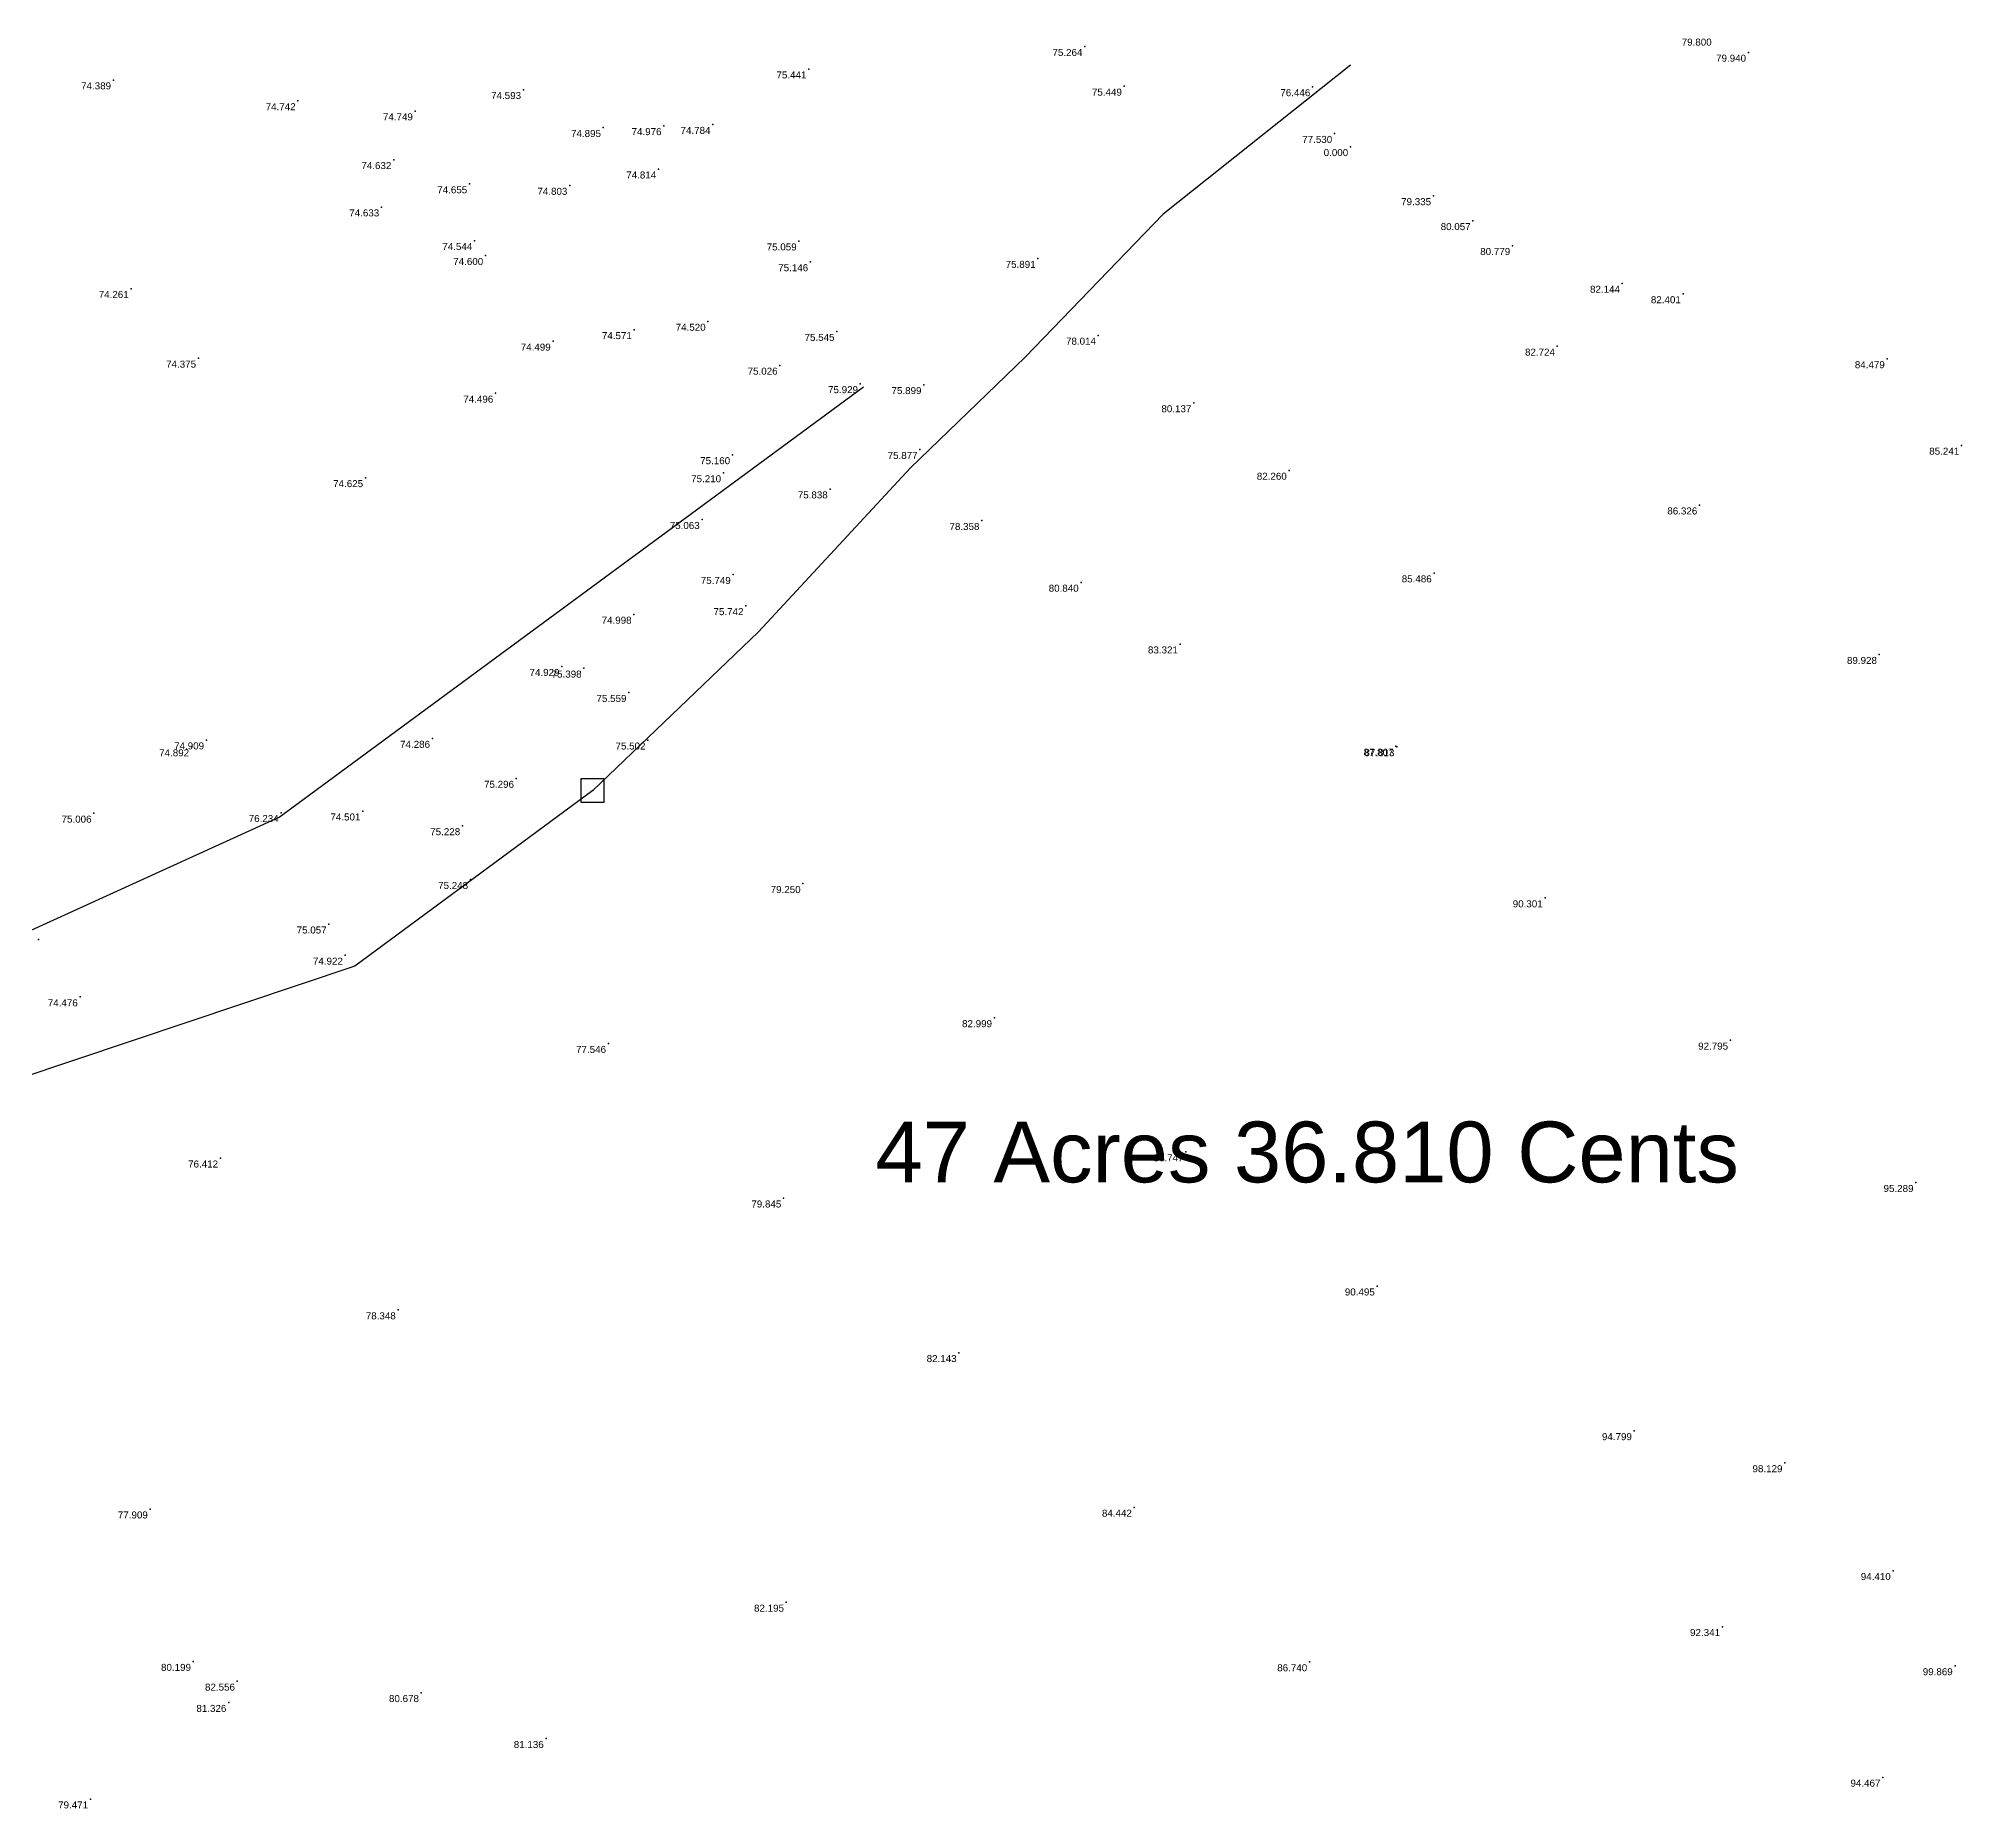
# Model space of a CAD drawing. Header units: millimetres. Extents: x 706139 to 707011, y 753722 to 954403.
# Drawn here: x 706450.9 to 706533.2, y 954037.1 to 954112.8 of the extents above; entities that cross this region are included whole.
import ezdxf
from ezdxf.enums import TextEntityAlignment as Align

# ---------------------------------------------------------------- set-up
doc = ezdxf.new("R2010")
doc.units = ezdxf.units.MM
doc.linetypes.add('SOLID_LINE', pattern=[0])
for name, color, linetype in [('dim', 7, 'Continuous'), ('Height', 7, 'Continuous'), ('RD', 5, 'Continuous'), ('SY SYMBOL', 7, 'Continuous')]:
    doc.layers.add(name, color=color, linetype=linetype)
doc.styles.add('ROMANS', font='arial.ttf', dxfattribs={"height": 2.4})
doc.styles.get("Standard").update_dxf_attribs({"font": 'arial.ttf'})

# ---------------------------------------------------------------- blocks, each defined once
blk = doc.blocks.new('SYSTONE')
at = {"color": 6}
blk.add_polyline3d([(-0.256, -0.003, 0), (-0.256, -0.253, 0), (0.244, -0.253, 0), (0.244, 0.247, 0), (-0.256, 0.247, 0), (-0.256, -0.003, 0)], close=True, dxfattribs=at)
blk.add_point((0, 0), dxfattribs=at)
blk = doc.blocks.new('FGHFGH')
at = {"layer": 'RD'}
for p, q in [((707755.89074, 954080.4222), (707747.87574, 954074.0542)), ((707755.88974, 954080.4072), (707755.89074, 954080.4222)), ((707747.87574, 954074.0542), (707741.95974, 954067.9372)), ((707741.95974, 954067.9372), (707737.05774, 954063.1912)), ((707710.03774, 954048.2462), (707735.04074, 954066.6562)), ((707737.05774, 954063.1912), (707730.55774, 954056.1742)), ((707730.55774, 954056.1742), (707723.46874, 954049.3982)), ((707723.46874, 954049.3982), (707713.28074, 954041.8752)), ((707696.94116, 954042.28351), (707710.03774, 954048.2462)), ((707713.28074, 954041.8752), (707698.86574, 954037.0482))]:
    blk.add_line(p, q, dxfattribs=at)
at = {"layer": 'SY SYMBOL', "xscale": 2, "yscale": 2, "zscale": 2}
blk.add_blockref('SYSTONE', (707723.46874, 954049.4002, 75.818), dxfattribs=at)
at = {"layer": 'dim', "color": 1, "insert": (707735.55914, 954035.23038), "char_height": 2.6, "width": 53.1247277, "attachment_point": 1, "style": 'ROMANS'}
blk.add_mtext('47 Acres 36.810 Cents', dxfattribs=at)

msp = doc.modelspace()

# ---------------------------------------------------------------- linework, layer by layer
at = {"color": 0, "linetype": 'SOLID_LINE'}
for p in [(706495.6943, 954112.4308, 75.2637), (706495.6943, 954112.4308, 75.2637), (706495.6943, 954112.4308, 75.2637), (706524.0904, 954112.1854, 79.94), (706524.0904, 954112.1854, 79.94), (706524.0904, 954112.1854, 79.94), (706454.1284, 954111.0026, 74.3887), (706454.1284, 954111.0026, 74.3887), (706454.1284, 954111.0026, 74.3887), (706483.8841, 954111.4695, 75.4412), (706483.8841, 954111.4695, 75.4412), (706483.8841, 954111.4695, 75.4412), (706497.3819, 954110.7327, 75.4493), (706497.3819, 954110.7327, 75.4493), (706497.3819, 954110.7327, 75.4493), (706505.4439, 954110.7109, 76.4464), (706505.4439, 954110.7109, 76.4464), (706505.4439, 954110.7109, 76.4464), (706462.0279, 954110.1115, 74.7422), (706462.0279, 954110.1115, 74.7422), (706462.0279, 954110.1115, 74.7422), (706471.6733, 954110.5872, 74.5933), (706471.6733, 954110.5872, 74.5933), (706471.6733, 954110.5872, 74.5933), (706467.0427, 954109.6747, 74.7487), (706467.0427, 954109.6747, 74.7487), (706467.0427, 954109.6747, 74.7487), (706477.6832, 954109.0438, 74.9756), (706477.6832, 954109.0438, 74.9756), (706477.6832, 954109.0438, 74.9756), (706479.7802, 954109.0973, 74.7844), (706479.7802, 954109.0973, 74.7844), (706479.7802, 954109.0973, 74.7844), (706475.0922, 954108.964, 74.8949), (706475.0922, 954108.964, 74.8949), (706475.0922, 954108.964, 74.8949), (706506.382, 954108.712, 77.53), (706466.122, 954107.5936, 74.632), (706466.122, 954107.5936, 74.632), (706466.122, 954107.5936, 74.632), (706507.066, 954108.148), (706477.4563, 954107.1899, 74.8139), (706477.4563, 954107.1899, 74.8139), (706477.4563, 954107.1899, 74.8139), (706469.3683, 954106.5567, 74.6553), (706469.3683, 954106.5567, 74.6553), (706469.3683, 954106.5567, 74.6553), (706473.6542, 954106.4911, 74.8028), (706473.6542, 954106.4911, 74.8028), (706473.6542, 954106.4911, 74.8028), (706510.613, 954106.048, 79.335), (706465.6039, 954105.5672, 74.6327), (706465.6039, 954105.5672, 74.6327), (706465.6039, 954105.5672, 74.6327), (706512.306, 954104.982, 80.057), (706469.5857, 954104.129, 74.5439), (706469.5857, 954104.129, 74.5439), (706469.5857, 954104.129, 74.5439), (706483.4654, 954104.1125, 75.0589), (706483.4654, 954104.1125, 75.0589), (706483.4654, 954104.1125, 75.0589), (706470.0525, 954103.4898, 74.6002), (706470.0525, 954103.4898, 74.6002), (706470.0525, 954103.4898, 74.6002), (706493.6915, 954103.3658, 75.8914), (706493.6915, 954103.3658, 75.8914), (706493.6915, 954103.3658, 75.8914), (706513.998, 954103.916, 80.779), (706483.9592, 954103.2229, 75.1458), (706483.9592, 954103.2229, 75.1458), (706483.9592, 954103.2229, 75.1458), (706454.8834, 954102.0765, 74.2614), (706454.8834, 954102.0765, 74.2614), (706454.8834, 954102.0765, 74.2614), (706518.6962, 954102.3017, 82.1435), (706518.6962, 954102.3017, 82.1435), (706518.6962, 954102.3017, 82.1435), (706521.2991, 954101.8536, 82.4012), (706521.2991, 954101.8536, 82.4012), (706521.2991, 954101.8536, 82.4012), (706476.4132, 954100.3182, 74.5713), (706476.4132, 954100.3182, 74.5713), (706476.4132, 954100.3182, 74.5713), (706479.5714, 954100.6752, 74.5205), (706479.5714, 954100.6752, 74.5205), (706479.5714, 954100.6752, 74.5205), (706485.0865, 954100.2433, 75.5448), (706485.0865, 954100.2433, 75.5448), (706485.0865, 954100.2433, 75.5448), (706496.273, 954100.078, 78.014), (706472.9405, 954099.8255, 74.4987), (706472.9405, 954099.8255, 74.4987), (706472.9405, 954099.8255, 74.4987), (706515.9142, 954099.6127, 82.7239), (706515.9142, 954099.6127, 82.7239), (706515.9142, 954099.6127, 82.7239), (706457.7666, 954099.0987, 74.3747), (706457.7666, 954099.0987, 74.3747), (706457.7666, 954099.0987, 74.3747), (706482.6501, 954098.7954, 75.0262), (706482.6501, 954098.7954, 75.0262), (706482.6501, 954098.7954, 75.0262), (706530.0267, 954099.074, 84.4786), (706530.0267, 954099.074, 84.4786), (706530.0267, 954099.074, 84.4786), (706470.4833, 954097.5998, 74.4961), (706470.4833, 954097.5998, 74.4961), (706470.4833, 954097.5998, 74.4961), (706486.0904, 954098.0069, 75.929), (706486.0904, 954098.0069, 75.929), (706486.0904, 954098.0069, 75.929), (706488.8067, 954097.9664, 75.8987), (706488.8067, 954097.9664, 75.8987), (706488.8067, 954097.9664, 75.8987), (706500.355, 954097.19, 80.137), (706488.6408, 954095.1927, 75.8772), (706488.6408, 954095.1927, 75.8772), (706488.6408, 954095.1927, 75.8772), (706533.2111, 954095.3726, 85.2413), (706533.2111, 954095.3726, 85.2413), (706533.2111, 954095.3726, 85.2413), (706480.6191, 954094.9691, 75.1596), (706480.6191, 954094.9691, 75.1596), (706480.6191, 954094.9691, 75.1596), (706504.437, 954094.302, 82.26), (706464.9149, 954093.9862, 74.6253), (706464.9149, 954093.9862, 74.6253), (706464.9149, 954093.9862, 74.6253), (706480.2327, 954094.1955, 75.2101), (706480.2327, 954094.1955, 75.2101), (706480.2327, 954094.1955, 75.2101), (706484.7954, 954093.504, 75.8379), (706484.7954, 954093.504, 75.8379), (706484.7954, 954093.504, 75.8379), (706522.003, 954092.818, 86.326), (706479.3175, 954092.195, 75.0632), (706479.3175, 954092.195, 75.0632), (706479.3175, 954092.195, 75.0632), (706491.287, 954092.153, 78.358), (706480.6449, 954089.8447, 75.7494), (706480.6449, 954089.8447, 75.7494), (706480.6449, 954089.8447, 75.7494), (706495.533, 954089.513, 80.84), (706510.639, 954089.912, 85.486), (706481.1896, 954088.5104, 75.7424), (706481.1896, 954088.5104, 75.7424), (706481.1896, 954088.5104, 75.7424), (706476.402, 954088.1436, 74.9979), (706476.402, 954088.1436, 74.9979), (706476.402, 954088.1436, 74.9979), (706499.78, 954086.873, 83.321), (706529.691, 954086.424, 89.928), (706473.3171, 954085.9098, 74.9288), (706473.3171, 954085.9098, 74.9288), (706473.3171, 954085.9098, 74.9288), (706474.2635, 954085.8395, 75.3982), (706474.2635, 954085.8395, 75.3982), (706474.2635, 954085.8395, 75.3982), (706476.1819, 954084.7973, 75.5589), (706476.1819, 954084.7973, 75.5589), (706476.1819, 954084.7973, 75.5589), (706458.1088, 954082.7693, 74.9091), (706458.1088, 954082.7693, 74.9091), (706458.1088, 954082.7693, 74.9091), (706467.7773, 954082.8342, 74.286), (706467.7773, 954082.8342, 74.286), (706467.7773, 954082.8342, 74.286), (706476.9963, 954082.7623, 75.5018), (706476.9963, 954082.7623, 75.5018), (706476.9963, 954082.7623, 75.5018), (706457.4684, 954082.4705, 74.8922), (706457.4684, 954082.4705, 74.8922), (706457.4684, 954082.4705, 74.8922), (706509.0056, 954082.499, 87.8065), (706509.0056, 954082.499, 87.8065), (706509.0056, 954082.499, 87.8065), (706509.0434, 954082.4772, 87.8125), (706509.0434, 954082.4772, 87.8125), (706509.0434, 954082.4772, 87.8125), (706471.3702, 954081.1235, 75.2958), (706471.3702, 954081.1235, 75.2958), (706471.3702, 954081.1235, 75.2958), (706453.2929, 954079.6353, 75.0063), (706453.2929, 954079.6353, 75.0063), (706453.2929, 954079.6353, 75.0063), (706461.3012, 954079.6599, 76.2342), (706461.3012, 954079.6599, 76.2342), (706461.3012, 954079.6599, 76.2342), (706464.7988, 954079.7272, 74.501), (706464.7988, 954079.7272, 74.501), (706464.7988, 954079.7272, 74.501), (706469.0688, 954079.0976, 75.2282), (706469.0688, 954079.0976, 75.2282), (706469.0688, 954079.0976, 75.2282), (706469.4064, 954076.7972, 75.2479), (706469.4064, 954076.7972, 75.2479), (706469.4064, 954076.7972, 75.2479), (706483.636, 954076.624, 79.25), (706515.389, 954076.011, 90.301), (706463.3522, 954074.8923, 75.0574), (706463.3522, 954074.8923, 75.0574), (706463.3522, 954074.8923, 75.0574), (706450.9273, 954074.2424, 74.4681), (706450.9273, 954074.2424, 74.4681), (706450.9273, 954074.2424, 74.4681), (706464.0494, 954073.5608, 74.9218), (706464.0494, 954073.5608, 74.9218), (706464.0494, 954073.5608, 74.9218), (706452.7043, 954071.7762, 74.4763), (706452.7043, 954071.7762, 74.4763), (706452.7043, 954071.7762, 74.4763), (706491.825, 954070.885, 82.999), (706475.308, 954069.784, 77.546), (706523.323, 954069.924, 92.795), (706458.708, 954064.882, 76.412), (706500.015, 954065.146, 86.747), (706531.256, 954063.836, 95.289), (706482.809, 954063.171, 79.845), (706508.204, 954059.408, 90.495), (706466.312, 954058.387, 78.348), (706490.31, 954056.558, 82.143), (706519.2057, 954053.2183, 94.7988), (706519.2057, 954053.2183, 94.7988), (706519.2057, 954053.2183, 94.7988), (706525.6485, 954051.8482, 98.1293), (706525.6485, 954051.8482, 98.1293), (706525.6485, 954051.8482, 98.1293), (706455.702, 954049.869, 77.909), (706497.811, 954049.945, 84.442), (706530.2818, 954047.2343, 94.4104), (706530.2818, 954047.2343, 94.4104), (706530.2818, 954047.2343, 94.4104), (706482.9229, 954045.8816, 82.1949), (706482.9229, 954045.8816, 82.1949), (706482.9229, 954045.8816, 82.1949), (706522.9769, 954044.8387, 92.341), (706522.9769, 954044.8387, 92.341), (706522.9769, 954044.8387, 92.341), (706457.5489, 954043.349, 80.199), (706457.5489, 954043.349, 80.199), (706457.5489, 954043.349, 80.199), (706505.312, 954043.332, 86.74), (706459.4307, 954042.5048, 82.5564), (706459.4307, 954042.5048, 82.5564), (706459.4307, 954042.5048, 82.5564), (706532.9338, 954043.1633, 99.8693), (706532.9338, 954043.1633, 99.8693), (706532.9338, 954043.1633, 99.8693), (706459.0625, 954041.5936, 81.326), (706459.0625, 954041.5936, 81.326), (706459.0625, 954041.5936, 81.326), (706467.303, 954042.0145, 80.6782), (706467.303, 954042.0145, 80.6782), (706467.303, 954042.0145, 80.6782), (706472.643, 954040.0496, 81.1361), (706472.643, 954040.0496, 81.1361), (706472.643, 954040.0496, 81.1361), (706529.8397, 954038.3949, 94.4672), (706529.8397, 954038.3949, 94.4672), (706529.8397, 954038.3949, 94.4672), (706453.146, 954037.465, 79.471)]:
    msp.add_point(p, dxfattribs=at)

# ---------------------------------------------------------------- block references
msp.add_blockref('FGHFGH', (-1248.8207, 31.2158))

# ---------------------------------------------------------------- texts
at = {"layer": 'Height', "color": 4, "linetype": 'SOLID_LINE'}
for s, p in [('75.264', (706495.5943, 954112.3308, 75.2637)), ('75.264', (706495.5943, 954112.3308, 75.2637)), ('75.264', (706495.5943, 954112.3308, 75.2637)), ('79.800', (706522.5188, 954112.7748, 79.7998)), ('79.800', (706522.5188, 954112.7748, 79.7998)), ('79.800', (706522.5188, 954112.7748, 79.7998)), ('79.940', (706523.9904, 954112.0854, 79.94)), ('79.940', (706523.9904, 954112.0854, 79.94)), ('79.940', (706523.9904, 954112.0854, 79.94)), ('74.389', (706454.0284, 954110.9026, 74.3887)), ('74.389', (706454.0284, 954110.9026, 74.3887)), ('74.389', (706454.0284, 954110.9026, 74.3887)), ('75.441', (706483.7841, 954111.3695, 75.4412)), ('75.441', (706483.7841, 954111.3695, 75.4412)), ('75.441', (706483.7841, 954111.3695, 75.4412)), ('74.742', (706461.9279, 954110.0115, 74.7422)), ('74.742', (706461.9279, 954110.0115, 74.7422)), ('74.742', (706461.9279, 954110.0115, 74.7422)), ('74.593', (706471.5733, 954110.4872, 74.5933)), ('74.593', (706471.5733, 954110.4872, 74.5933)), ('74.593', (706471.5733, 954110.4872, 74.5933)), ('75.449', (706497.2819, 954110.6327, 75.4493)), ('75.449', (706497.2819, 954110.6327, 75.4493)), ('75.449', (706497.2819, 954110.6327, 75.4493)), ('76.446', (706505.3439, 954110.6109, 76.4464)), ('76.446', (706505.3439, 954110.6109, 76.4464)), ('76.446', (706505.3439, 954110.6109, 76.4464)), ('74.749', (706466.9427, 954109.5747, 74.7487)), ('74.749', (706466.9427, 954109.5747, 74.7487)), ('74.749', (706466.9427, 954109.5747, 74.7487)), ('74.895', (706474.9922, 954108.864, 74.8949)), ('74.895', (706474.9922, 954108.864, 74.8949)), ('74.895', (706474.9922, 954108.864, 74.8949)), ('74.976', (706477.5832, 954108.9438, 74.9756)), ('74.976', (706477.5832, 954108.9438, 74.9756)), ('74.976', (706477.5832, 954108.9438, 74.9756)), ('74.784', (706479.6802, 954108.9973, 74.7844)), ('74.784', (706479.6802, 954108.9973, 74.7844)), ('74.784', (706479.6802, 954108.9973, 74.7844)), ('77.530', (706506.282, 954108.612, 77.53)), ('74.632', (706466.022, 954107.4936, 74.632)), ('74.632', (706466.022, 954107.4936, 74.632)), ('74.632', (706466.022, 954107.4936, 74.632)), ('0.000', (706506.966, 954108.048)), ('74.814', (706477.3563, 954107.0899, 74.8139)), ('74.814', (706477.3563, 954107.0899, 74.8139)), ('74.814', (706477.3563, 954107.0899, 74.8139)), ('74.655', (706469.2683, 954106.4567, 74.6553)), ('74.655', (706469.2683, 954106.4567, 74.6553)), ('74.655', (706469.2683, 954106.4567, 74.6553)), ('74.803', (706473.5542, 954106.3911, 74.8028)), ('74.803', (706473.5542, 954106.3911, 74.8028)), ('74.803', (706473.5542, 954106.3911, 74.8028)), ('79.335', (706510.513, 954105.948, 79.335)), ('74.633', (706465.5039, 954105.4672, 74.6327)), ('74.633', (706465.5039, 954105.4672, 74.6327)), ('74.633', (706465.5039, 954105.4672, 74.6327)), ('80.057', (706512.206, 954104.882, 80.057)), ('74.544', (706469.4857, 954104.029, 74.5439)), ('74.544', (706469.4857, 954104.029, 74.5439)), ('74.544', (706469.4857, 954104.029, 74.5439)), ('74.600', (706469.9525, 954103.3898, 74.6002)), ('74.600', (706469.9525, 954103.3898, 74.6002)), ('74.600', (706469.9525, 954103.3898, 74.6002)), ('75.059', (706483.3654, 954104.0125, 75.0589)), ('75.059', (706483.3654, 954104.0125, 75.0589)), ('75.059', (706483.3654, 954104.0125, 75.0589)), ('75.891', (706493.5915, 954103.2658, 75.8914)), ('75.891', (706493.5915, 954103.2658, 75.8914)), ('75.891', (706493.5915, 954103.2658, 75.8914)), ('80.779', (706513.898, 954103.816, 80.779)), ('75.146', (706483.8592, 954103.1229, 75.1458)), ('75.146', (706483.8592, 954103.1229, 75.1458)), ('75.146', (706483.8592, 954103.1229, 75.1458)), ('74.261', (706454.7834, 954101.9765, 74.2614)), ('74.261', (706454.7834, 954101.9765, 74.2614)), ('74.261', (706454.7834, 954101.9765, 74.2614)), ('82.144', (706518.5962, 954102.2017, 82.1435)), ('82.144', (706518.5962, 954102.2017, 82.1435)), ('82.144', (706518.5962, 954102.2017, 82.1435)), ('82.401', (706521.1991, 954101.7536, 82.4012)), ('82.401', (706521.1991, 954101.7536, 82.4012)), ('82.401', (706521.1991, 954101.7536, 82.4012)), ('74.571', (706476.3132, 954100.2182, 74.5713)), ('74.571', (706476.3132, 954100.2182, 74.5713)), ('74.571', (706476.3132, 954100.2182, 74.5713)), ('74.520', (706479.4714, 954100.5752, 74.5205)), ('74.520', (706479.4714, 954100.5752, 74.5205)), ('74.520', (706479.4714, 954100.5752, 74.5205)), ('75.545', (706484.9865, 954100.1433, 75.5448)), ('75.545', (706484.9865, 954100.1433, 75.5448)), ('75.545', (706484.9865, 954100.1433, 75.5448)), ('78.014', (706496.173, 954099.978, 78.014)), ('74.499', (706472.8405, 954099.7255, 74.4987)), ('74.499', (706472.8405, 954099.7255, 74.4987)), ('74.499', (706472.8405, 954099.7255, 74.4987)), ('82.724', (706515.8142, 954099.5127, 82.7239)), ('82.724', (706515.8142, 954099.5127, 82.7239)), ('82.724', (706515.8142, 954099.5127, 82.7239)), ('74.375', (706457.6666, 954098.9987, 74.3747)), ('74.375', (706457.6666, 954098.9987, 74.3747)), ('74.375', (706457.6666, 954098.9987, 74.3747)), ('75.026', (706482.5501, 954098.6954, 75.0262)), ('75.026', (706482.5501, 954098.6954, 75.0262)), ('75.026', (706482.5501, 954098.6954, 75.0262)), ('84.479', (706529.9267, 954098.974, 84.4786)), ('84.479', (706529.9267, 954098.974, 84.4786)), ('84.479', (706529.9267, 954098.974, 84.4786)), ('75.929', (706485.9904, 954097.9069, 75.929)), ('75.929', (706485.9904, 954097.9069, 75.929)), ('75.929', (706485.9904, 954097.9069, 75.929)), ('75.899', (706488.7067, 954097.8664, 75.8987)), ('75.899', (706488.7067, 954097.8664, 75.8987)), ('75.899', (706488.7067, 954097.8664, 75.8987)), ('74.496', (706470.3833, 954097.4998, 74.4961)), ('74.496', (706470.3833, 954097.4998, 74.4961)), ('74.496', (706470.3833, 954097.4998, 74.4961)), ('80.137', (706500.255, 954097.09, 80.137)), ('75.877', (706488.5408, 954095.0927, 75.8772)), ('75.877', (706488.5408, 954095.0927, 75.8772)), ('75.877', (706488.5408, 954095.0927, 75.8772)), ('85.241', (706533.1111, 954095.2726, 85.2413)), ('85.241', (706533.1111, 954095.2726, 85.2413)), ('85.241', (706533.1111, 954095.2726, 85.2413)), ('75.160', (706480.5191, 954094.8691, 75.1596)), ('75.160', (706480.5191, 954094.8691, 75.1596)), ('75.160', (706480.5191, 954094.8691, 75.1596)), ('74.625', (706464.8149, 954093.8862, 74.6253)), ('74.625', (706464.8149, 954093.8862, 74.6253)), ('74.625', (706464.8149, 954093.8862, 74.6253)), ('75.210', (706480.1327, 954094.0955, 75.2101)), ('75.210', (706480.1327, 954094.0955, 75.2101)), ('75.210', (706480.1327, 954094.0955, 75.2101)), ('75.838', (706484.6954, 954093.404, 75.8379)), ('75.838', (706484.6954, 954093.404, 75.8379)), ('75.838', (706484.6954, 954093.404, 75.8379)), ('82.260', (706504.337, 954094.202, 82.26)), ('86.326', (706521.903, 954092.718, 86.326)), ('75.063', (706479.2175, 954092.095, 75.0632)), ('75.063', (706479.2175, 954092.095, 75.0632)), ('75.063', (706479.2175, 954092.095, 75.0632)), ('78.358', (706491.187, 954092.053, 78.358)), ('75.749', (706480.5449, 954089.7447, 75.7494)), ('75.749', (706480.5449, 954089.7447, 75.7494)), ('75.749', (706480.5449, 954089.7447, 75.7494)), ('80.840', (706495.433, 954089.413, 80.84)), ('85.486', (706510.539, 954089.812, 85.486)), ('74.998', (706476.302, 954088.0436, 74.9979)), ('74.998', (706476.302, 954088.0436, 74.9979)), ('74.998', (706476.302, 954088.0436, 74.9979)), ('75.742', (706481.0896, 954088.4104, 75.7424)), ('75.742', (706481.0896, 954088.4104, 75.7424)), ('75.742', (706481.0896, 954088.4104, 75.7424)), ('83.321', (706499.68, 954086.773, 83.321)), ('89.928', (706529.591, 954086.324, 89.928)), ('74.929', (706473.2171, 954085.8098, 74.9288)), ('74.929', (706473.2171, 954085.8098, 74.9288)), ('74.929', (706473.2171, 954085.8098, 74.9288)), ('75.398', (706474.1635, 954085.7395, 75.3982)), ('75.398', (706474.1635, 954085.7395, 75.3982)), ('75.398', (706474.1635, 954085.7395, 75.3982)), ('75.559', (706476.0819, 954084.6973, 75.5589)), ('75.559', (706476.0819, 954084.6973, 75.5589)), ('75.559', (706476.0819, 954084.6973, 75.5589)), ('74.286', (706467.6773, 954082.7342, 74.286)), ('74.286', (706467.6773, 954082.7342, 74.286)), ('74.286', (706467.6773, 954082.7342, 74.286)), ('74.892', (706457.3684, 954082.3705, 74.8922)), ('74.892', (706457.3684, 954082.3705, 74.8922)), ('74.892', (706457.3684, 954082.3705, 74.8922)), ('74.909', (706458.0088, 954082.6693, 74.9091)), ('74.909', (706458.0088, 954082.6693, 74.9091)), ('74.909', (706458.0088, 954082.6693, 74.9091)), ('75.502', (706476.8963, 954082.6623, 75.5018)), ('75.502', (706476.8963, 954082.6623, 75.5018)), ('75.502', (706476.8963, 954082.6623, 75.5018)), ('87.807', (706508.9056, 954082.399, 87.8065)), ('87.807', (706508.9056, 954082.399, 87.8065)), ('87.807', (706508.9056, 954082.399, 87.8065)), ('87.813', (706508.9434, 954082.3772, 87.8125)), ('87.813', (706508.9434, 954082.3772, 87.8125)), ('87.813', (706508.9434, 954082.3772, 87.8125)), ('75.296', (706471.2702, 954081.0235, 75.2958)), ('75.296', (706471.2702, 954081.0235, 75.2958)), ('75.296', (706471.2702, 954081.0235, 75.2958)), ('75.006', (706453.1929, 954079.5353, 75.0063)), ('75.006', (706453.1929, 954079.5353, 75.0063)), ('75.006', (706453.1929, 954079.5353, 75.0063)), ('76.234', (706461.2012, 954079.5599, 76.2342)), ('76.234', (706461.2012, 954079.5599, 76.2342)), ('76.234', (706461.2012, 954079.5599, 76.2342)), ('74.501', (706464.6988, 954079.6272, 74.501)), ('74.501', (706464.6988, 954079.6272, 74.501)), ('74.501', (706464.6988, 954079.6272, 74.501)), ('75.228', (706468.9688, 954078.9976, 75.2282)), ('75.228', (706468.9688, 954078.9976, 75.2282)), ('75.228', (706468.9688, 954078.9976, 75.2282)), ('75.248', (706469.3064, 954076.6972, 75.2479)), ('75.248', (706469.3064, 954076.6972, 75.2479)), ('75.248', (706469.3064, 954076.6972, 75.2479)), ('79.250', (706483.536, 954076.524, 79.25)), ('90.301', (706515.289, 954075.911, 90.301)), ('75.057', (706463.2522, 954074.7923, 75.0574)), ('75.057', (706463.2522, 954074.7923, 75.0574)), ('75.057', (706463.2522, 954074.7923, 75.0574)), ('74.922', (706463.9494, 954073.4608, 74.9218)), ('74.922', (706463.9494, 954073.4608, 74.9218)), ('74.922', (706463.9494, 954073.4608, 74.9218)), ('74.476', (706452.6043, 954071.6762, 74.4763)), ('74.476', (706452.6043, 954071.6762, 74.4763)), ('74.476', (706452.6043, 954071.6762, 74.4763)), ('82.999', (706491.725, 954070.785, 82.999)), ('77.546', (706475.208, 954069.684, 77.546)), ('92.795', (706523.223, 954069.824, 92.795)), ('76.412', (706458.608, 954064.782, 76.412)), ('86.747', (706499.915, 954065.046, 86.747)), ('79.845', (706482.709, 954063.071, 79.845)), ('95.289', (706531.156, 954063.736, 95.289)), ('90.495', (706508.104, 954059.308, 90.495)), ('78.348', (706466.212, 954058.287, 78.348)), ('82.143', (706490.21, 954056.458, 82.143)), ('94.799', (706519.1057, 954053.1183, 94.7988)), ('94.799', (706519.1057, 954053.1183, 94.7988)), ('94.799', (706519.1057, 954053.1183, 94.7988)), ('98.129', (706525.5485, 954051.7482, 98.1293)), ('98.129', (706525.5485, 954051.7482, 98.1293)), ('98.129', (706525.5485, 954051.7482, 98.1293)), ('84.442', (706497.711, 954049.845, 84.442)), ('77.909', (706455.602, 954049.769, 77.909)), ('94.410', (706530.1818, 954047.1343, 94.4104)), ('94.410', (706530.1818, 954047.1343, 94.4104)), ('94.410', (706530.1818, 954047.1343, 94.4104)), ('82.195', (706482.8229, 954045.7816, 82.1949)), ('82.195', (706482.8229, 954045.7816, 82.1949)), ('82.195', (706482.8229, 954045.7816, 82.1949)), ('92.341', (706522.8769, 954044.7387, 92.341)), ('92.341', (706522.8769, 954044.7387, 92.341)), ('92.341', (706522.8769, 954044.7387, 92.341)), ('80.199', (706457.4489, 954043.249, 80.199)), ('80.199', (706457.4489, 954043.249, 80.199)), ('80.199', (706457.4489, 954043.249, 80.199)), ('86.740', (706505.212, 954043.232, 86.74)), ('82.556', (706459.3307, 954042.4048, 82.5564)), ('82.556', (706459.3307, 954042.4048, 82.5564)), ('82.556', (706459.3307, 954042.4048, 82.5564)), ('99.869', (706532.8338, 954043.0633, 99.8693)), ('99.869', (706532.8338, 954043.0633, 99.8693)), ('99.869', (706532.8338, 954043.0633, 99.8693)), ('80.678', (706467.203, 954041.9145, 80.6782)), ('80.678', (706467.203, 954041.9145, 80.6782)), ('80.678', (706467.203, 954041.9145, 80.6782)), ('81.326', (706458.9625, 954041.4936, 81.326)), ('81.326', (706458.9625, 954041.4936, 81.326)), ('81.326', (706458.9625, 954041.4936, 81.326)), ('81.136', (706472.543, 954039.9496, 81.1361)), ('81.136', (706472.543, 954039.9496, 81.1361)), ('81.136', (706472.543, 954039.9496, 81.1361)), ('94.467', (706529.7397, 954038.2949, 94.4672)), ('94.467', (706529.7397, 954038.2949, 94.4672)), ('94.467', (706529.7397, 954038.2949, 94.4672)), ('79.471', (706453.046, 954037.365, 79.471))]:
    msp.add_text(s, height=0.3, dxfattribs=at).set_placement(p, align=Align.TOP_RIGHT)

doc.saveas('drawing.dxf')
